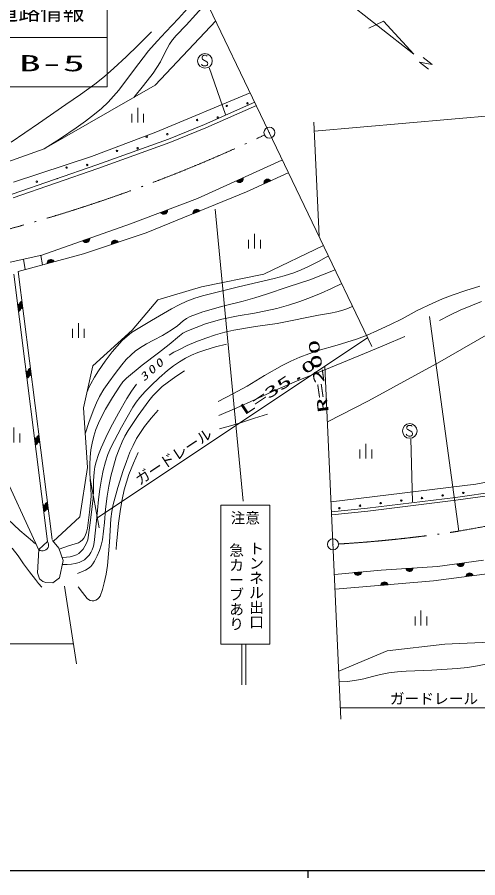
# Model space of a CAD drawing. Units: millimetres, scale not verified. Extents: x 65024 to 705024, y 2827 to 362827.
# Drawn here: x 353523 to 416105, y 186826 to 303655 of the extents above; entities that cross this region are included whole.
import ezdxf
from ezdxf.enums import TextEntityAlignment as Align

# ---------------------------------------------------------------- set-up
doc = ezdxf.new("R2010")
doc.units = ezdxf.units.MM
doc.header["$LTSCALE"] = 1000
doc.linetypes.add('LONG_DASHED_DOTTED', pattern=[15.25, 12, -1.5, 0.25, -1.5])
for name, color, linetype, lineweight in [('M-TTL-BAND', 7, 'Continuous', 25), ('S-BGD', 7, 'Continuous', 13), ('S-BGD-HTXT', 6, 'Continuous', 13), ('S-BMK', 2, 'LONG_DASHED_DOTTED', 13)]:
    doc.layers.add(name, color=color, linetype=linetype, lineweight=lineweight)
doc.styles.add('@ＭＳ ゴシック', font='')
doc.styles.add('ＭＳ ゴシック', font='')
doc.styles.get('@ＭＳ ゴシック').set_extended_font_data('@MS Gothic')
doc.styles.get('ＭＳ ゴシック').set_extended_font_data('MS Gothic')

# ---------------------------------------------------------------- blocks, each defined once
blk = doc.blocks.new('BUHIN6')
at = {"color": 2, "linetype": 'Continuous', "lineweight": 13}
for radius in [746, 22.5]:
    blk.add_circle((0, 0), radius, dxfattribs=at)
blk = doc.blocks.new('BUHIN10')
at = {"color": 7, "linetype": 'Continuous', "lineweight": 13}
blk.add_lwpolyline([(310, 645), (255, 705), (180, 740), (75, 760), (-80, 760), (-210, 725), (-320, 650), (-385, 540), (-390, 425), (-385, 350), (-345, 250), (-275, 195), (270, -120), (330, -210), (370, -335), (360, -455), (325, -550), (255, -640), (100, -685), (-130, -685), (-230, -670), (-325, -625), (-405, -550), (-475, -435)], dxfattribs=at)
blk.add_circle((0, 0), 995, dxfattribs=at)
blk = doc.blocks.new('BUHIN11')
at = {"color": 7, "linetype": 'Continuous', "lineweight": 13}
for p, q in [((-800, 205), (-800, -995)), ((0, 1000), (0, -1000)), ((800, 205), (800, -995))]:
    blk.add_line(p, q, dxfattribs=at)
blk = doc.blocks.new('BUHIN25')
at = {"color": 7, "linetype": 'Continuous', "lineweight": 13}
for p, q in [((2, 479), (122, -463)), ((181, -431), (67, 462)), ((134, 433), (238, -383)), ((294, -331), (202, 391)), ((272, 339), (348, -261)), ((395, -136), (348, 233))]:
    blk.add_line(p, q, dxfattribs=at)
blk.add_lwpolyline([(-63, 496), (56, 471), (160, 426), (281, 343), (355, 242), (407, 130), (426, -24), (404, -145), (358, -262), (262, -372), (172, -444), (63, -496)], close=True, dxfattribs=at)
blk = doc.blocks.new('BUHIN26')
at = {"color": 7, "linetype": 'Continuous', "lineweight": 13}
for p, q in [((-395, 136), (-348, -233)), ((-272, -339), (-348, 261)), ((-294, 331), (-202, -391)), ((-134, -433), (-238, 383)), ((-181, 431), (-67, -462)), ((-2, -479), (-122, 463))]:
    blk.add_line(p, q, dxfattribs=at)
blk.add_lwpolyline([(63, -496), (-56, -471), (-160, -426), (-282, -343), (-355, -242), (-407, -130), (-426, 24), (-404, 145), (-358, 262), (-261, 373), (-172, 444), (-63, 496)], close=True, dxfattribs=at)

msp = doc.modelspace()

# ---------------------------------------------------------------- linework, layer by layer
at = {"layer": 'M-TTL-BAND'}
for p, q in [((65024, 187826), (604024, 187826)), ((393024, 187827), (393024, 186826))]:
    msp.add_line(p, q, dxfattribs=at)
at = {"layer": 'S-BGD'}
for p, q in [((407408, 298640), (387748, 314083)), ((365736, 308004), (365736, 294181)), ((372261, 294422), (380511, 303150)), ((403307, 303133), (401286, 302178)), ((407408, 298640), (403307, 303133)), ((349265, 300885), (365736, 300885)), ((408701, 298180), (409915, 297226)), ((379605, 296839), (381803, 290425)), ((409915, 297226), (408203, 297553)), ((408203, 297553), (409426, 296602)), ((357193, 285795), (372261, 294422)), ((349265, 294181), (365736, 294181)), ((372344, 288035), (385194, 293398)), ((385807, 292121), (378951, 289079)), ((386023, 291670), (379146, 288618)), ((374080, 287101), (378951, 289079)), ((379146, 288618), (374258, 286634)), ((363611, 284753), (372344, 288035)), ((364334, 283593), (374080, 287101)), ((374258, 286634), (364501, 283121)), ((351472, 283747), (357193, 285795)), ((353024, 281260), (363611, 284753)), ((389489, 284236), (378030, 279040)), ((352824, 279612), (364334, 283593)), ((364501, 283121), (352965, 279132)), ((384218, 281777), (383353, 281385)), ((383402, 281338), (384221, 281710)), ((384213, 281637), (383464, 281298)), ((383531, 281259), (384193, 281560)), ((384693, 279928), (390333, 282548)), ((387060, 281234), (387806, 281581)), ((387739, 281619), (387079, 281312)), ((387107, 281394), (387656, 281649)), ((387523, 281656), (387185, 281499)), ((384164, 281478), (383613, 281228)), ((383746, 281220), (384085, 281374)), ((387868, 281541), (387052, 281162)), ((387056, 281095), (387917, 281495)), ((371057, 274376), (384693, 279928)), ((378030, 279040), (368925, 275620)), ((373944, 277438), (373055, 277104)), ((373100, 277054), (373943, 277371)), ((373930, 277299), (373160, 277010)), ((373224, 276967), (373905, 277223)), ((373871, 277143), (373304, 276931)), ((373436, 276913), (373785, 277044)), ((378244, 277437), (377411, 277098)), ((377411, 277031), (378291, 277389)), ((377422, 277170), (378184, 277480)), ((378118, 277521), (377445, 277247)), ((377477, 277327), (378037, 277555)), ((377905, 277569), (377560, 277428)), ((380405, 277593), (384221, 237967)), ((368925, 275620), (356875, 271356)), ((363369, 273587), (362473, 273270)), ((362518, 273220), (363366, 273520)), ((362527, 271546), (371057, 274376)), ((363352, 273448), (362576, 273174)), ((362639, 273130), (363325, 273373)), ((363290, 273294), (362719, 273092)), ((362851, 273072), (363202, 273197)), ((366321, 272871), (367223, 273170)), ((367180, 273221), (366326, 272938)), ((366341, 273009), (367122, 273268)), ((367060, 273313), (366369, 273084)), ((366406, 273162), (366981, 273353)), ((366849, 273375), (366496, 273258)), ((387050, 268789), (395143, 272679)), ((356875, 271356), (341063, 267891)), ((353644, 269147), (362527, 271546)), ((356743, 271327), (356947, 270039)), ((354381, 270809), (354611, 269408)), ((357611, 270283), (358528, 270531)), ((358487, 270585), (357618, 270350)), ((357638, 270420), (358432, 270634)), ((358373, 270683), (357670, 270493)), ((357712, 270569), (358296, 270727)), ((358166, 270757), (357807, 270660)), ((353047, 268751), (357660, 232463)), ((358263, 232752), (353644, 269147)), ((378581, 267056), (387050, 268789)), ((372628, 265267), (378581, 267056)), ((369148, 261149), (372628, 265267)), ((410957, 256884), (423867, 264339)), ((409563, 263029), (413515, 233884)), ((363782, 256314), (369148, 261149)), ((401156, 260156), (364424, 235714)), ((362524, 250615), (363782, 256314)), ((401274, 251565), (410957, 256884)), ((395683, 248724), (401274, 251565)), ((363055, 242537), (362524, 250615)), ((349310, 246806), (356509, 231200)), ((406986, 246429), (407238, 237846)), ((415822, 240271), (431577, 243275)), ((362026, 235844), (363055, 242537)), ((363434, 241024), (364683, 234323)), ((396172, 237879), (415822, 240271)), ((413075, 238467), (420759, 239570)), ((401098, 236986), (413075, 238467)), ((420824, 239175), (413128, 238071)), ((387843, 237416), (381208, 237416)), ((381208, 237416), (381208, 218523)), ((387843, 218523), (387843, 237416)), ((413128, 238071), (401143, 236588)), ((396234, 236496), (401098, 236986)), ((401143, 236588), (396252, 236096)), ((358406, 232494), (362026, 235844)), ((359169, 231567), (358332, 232629)), ((356462, 231373), (356298, 228217)), ((356462, 231373), (357660, 232463)), ((359782, 229907), (359169, 231567)), ((359259, 227544), (359782, 229907)), ((410646, 229068), (402996, 228586)), ((416900, 229934), (410646, 229068)), ((414252, 229504), (413311, 229373)), ((413344, 229315), (414236, 229438)), ((414207, 229371), (413393, 229259)), ((413446, 229203), (414166, 229303)), ((414116, 229232), (413516, 229149)), ((413641, 229104), (414010, 229155)), ((356298, 228217), (356552, 227410)), ((402996, 228586), (396646, 228009)), ((400300, 228279), (399354, 228193)), ((399384, 228133), (400281, 228214)), ((400249, 228148), (399430, 228074)), ((399480, 228016), (400205, 228082)), ((400151, 228014), (399548, 227959)), ((399671, 227908), (400042, 227941)), ((407299, 228794), (406351, 228735)), ((406380, 228674), (407278, 228730)), ((407245, 228666), (406424, 228614)), ((406473, 228555), (407199, 228600)), ((407143, 228534), (406539, 228496)), ((406660, 228441), (407032, 228465)), ((410069, 227143), (419883, 228442)), ((414497, 227792), (415438, 227917)), ((415405, 227976), (414513, 227858)), ((414542, 227924), (415358, 228032)), ((415305, 228088), (414584, 227993)), ((414635, 228063), (415235, 228142)), ((415110, 228189), (414741, 228140)), ((356552, 227410), (357016, 227036)), ((357016, 227036), (357419, 226901)), ((357419, 226901), (358377, 226886)), ((358377, 226886), (359259, 227544)), ((396742, 225989), (410069, 227143)), ((402927, 226587), (403873, 226669)), ((403843, 226729), (402946, 226652)), ((402978, 226717), (403798, 226788)), ((403747, 226846), (403023, 226784)), ((403077, 226851), (403680, 226903)), ((403557, 226955), (403186, 226923)), ((381208, 218523), (387843, 218523)), ((384050, 218523), (384050, 213017)), ((384606, 218523), (384606, 213017)), ((411624, 218561), (403774, 217655)), ((428812, 219276), (411624, 218561)), ((403774, 217655), (397209, 214854))]:
    msp.add_line(p, q, dxfattribs=at)
for points in [[(357193, 285795), (359388, 287184), (361557, 288629), (362805, 289527), (364018, 290474), (364962, 291281), (365874, 292139), (366626, 292928), (367333, 293756), (369326, 296432), (371366, 299072), (372522, 300395), (373730, 301688), (375419, 303465), (377061, 305279), (377841, 306176), (378621, 307086)], [(369357, 292759), (370702, 294392), (372007, 296070), (372517, 296824), (372980, 297618), (373562, 298825), (374194, 299995), (374633, 300593), (375129, 301166), (376494, 302577), (377809, 304024), (378543, 304881), (379264, 305747)], [(352716, 286702), (356440, 289224), (360138, 291801), (362113, 293156), (364053, 294560), (365369, 295617), (366647, 296720), (368329, 298272), (369971, 299867), (370877, 300770), (371780, 301676)], [(395827, 271253), (394481, 270499), (393104, 269796), (392112, 269356), (391096, 268972), (389784, 268554), (388441, 268189), (383577, 267045), (378720, 265846), (377645, 265504), (376583, 265103), (375535, 264622), (374510, 264086), (371762, 262483), (369056, 260835), (368417, 260326), (367808, 259763), (367091, 259006), (366421, 258211), (365476, 256961), (364574, 255666), (364021, 254800), (363517, 253898), (363255, 253364), (363009, 252811)], [(396740, 269352), (395026, 268659), (393282, 268019), (390330, 267074), (387397, 266072), (385822, 265554), (384231, 265094), (381479, 264406), (378742, 263659), (377867, 263364), (377016, 263014), (376538, 262752), (376092, 262438), (375294, 261772), (374461, 261155), (373279, 260455), (372057, 259802), (371082, 259293), (370140, 258734), (369552, 258309), (369000, 257834), (368341, 257173), (367718, 256463), (366817, 255302), (365965, 254108), (365314, 253148), (364717, 252160), (364296, 251312), (363929, 250436), (363319, 248783), (362754, 247117)], [(397620, 267520), (396242, 266821), (394830, 266172), (393384, 265593), (391916, 265069), (390376, 264571), (388820, 264131), (387304, 263779), (385766, 263484), (383531, 263097), (381310, 262651), (380209, 262366), (379114, 262020), (377833, 261553), (376574, 261030), (376048, 260750), (375553, 260418), (374150, 259239), (372704, 258101), (370516, 256410), (368357, 254664), (367883, 254145), (367448, 253578), (366459, 252029), (365516, 250441), (365007, 249514), (364553, 248560), (364215, 247682), (363931, 246774), (363707, 245850), (363540, 244903), (363426, 243919), (363371, 242920), (363377, 241909), (363444, 240888), (363537, 239752), (363570, 238608), (363343, 236455), (363054, 234296), (362935, 233759), (362756, 233235), (362599, 232940), (362398, 232686), (362139, 232477), (361830, 232308), (360503, 231878), (359220, 231444)], [(380850, 251493), (382810, 252512), (384750, 253589), (387127, 255011), (389541, 256385), (390723, 256972), (391931, 257505), (393153, 257976), (394404, 258394), (397013, 259153), (399605, 259969), (401055, 260512), (402485, 261111), (404162, 261892), (405814, 262728), (407886, 263817), (409992, 264855), (411292, 265418), (412625, 265928), (414481, 266556), (416364, 267129)], [(399104, 264429), (398454, 264123), (397784, 263875), (396947, 263653), (396091, 263489), (394469, 263228), (392868, 262911), (390863, 262461), (388847, 262072), (385908, 261657), (382974, 261182), (381713, 260886), (380464, 260531), (379135, 260088), (377813, 259584), (376634, 259078), (375482, 258518), (374822, 258162), (374167, 257779)], [(410902, 262498), (412287, 263207), (413700, 263862), (416602, 265059)], [(380935, 249603), (383359, 250635), (385772, 251726), (388605, 253004), (391461, 254226), (396087, 256094), (400713, 257987), (403444, 259153), (406182, 260295)], [(381947, 259264), (380469, 258899), (379000, 258474), (378087, 258148), (377196, 257766), (376376, 257350), (375586, 256883), (374758, 256312), (373963, 255692), (372830, 254705), (371724, 253662), (370933, 252862), (370190, 252025), (369696, 251389), (369245, 250710), (367714, 247995), (366241, 245258), (365860, 244281), (365532, 243273), (365218, 242114), (364961, 240932), (364734, 239571), (364566, 238202), (364301, 235292), (363973, 232363), (363875, 231852), (363717, 231350), (363534, 230972), (363290, 230612), (362998, 230287), (362666, 230010), (362312, 229794), (361926, 229629), (361421, 229492), (360884, 229410), (360298, 229367), (359704, 229345)], [(376265, 255638), (375057, 254864), (373883, 254041), (373208, 253500), (372568, 252910), (371972, 252260), (371418, 251567), (369973, 249563), (368585, 247536), (368157, 246796), (367776, 246017), (367357, 245013), (366990, 243976), (366597, 242672), (366263, 241355), (365986, 240007), (365767, 238646), (365543, 236863), (365379, 235068), (365270, 233885), (365100, 232698), (364926, 231965), (364692, 231245), (364400, 230526), (364048, 229822), (363802, 229442), (363508, 229097), (363187, 228830), (362826, 228609), (362277, 228356), (361699, 228137)], [(369729, 253846), (369062, 252887), (368439, 251884), (367303, 249911), (366219, 247907), (365557, 246576), (364948, 245215), (364574, 244273), (364255, 243305), (364087, 242610), (363978, 241904), (363900, 240708), (363882, 239492), (363834, 238365), (363726, 237250), (363448, 234994), (363109, 232728), (362951, 232272), (362731, 231824), (362482, 231448), (362187, 231114), (361898, 230871), (361571, 230677), (361162, 230518), (360727, 230415), (360221, 230344), (359704, 230296)], [(372699, 250319), (371739, 249217), (370821, 248072), (370266, 247279), (369754, 246443), (369269, 245532), (368835, 244586), (368357, 243359), (367936, 242111), (367218, 239829), (366555, 237522), (366368, 236554), (366239, 235564), (366055, 232391), (365812, 229224), (365615, 228043), (365360, 226877), (365104, 225981), (364775, 225060), (364630, 224834), (364435, 224643), (364204, 224513), (363944, 224438), (363688, 224423), (363447, 224469), (363219, 224587), (363019, 224761), (362418, 225570), (361819, 226323)], [(381017, 247785), (382522, 248179), (384020, 248633), (385770, 249224), (387538, 249777)], [(369979, 244577), (369318, 243097), (368710, 241588), (368361, 240548), (368069, 239489), (367781, 238188), (367552, 236875), (367296, 234961), (367101, 233042), (367028, 232226), (366957, 231401)], [(352233, 235513), (353888, 233994), (355590, 232515), (355837, 232312), (356092, 232103)], [(352840, 231561), (353638, 230521), (354400, 229427), (355178, 228349), (355998, 227314), (356424, 226800), (356860, 226281)], [(356462, 231373), (356633, 231276), (356811, 231224), (357047, 231199), (357245, 231247), (357426, 231330), (357612, 231499), (357712, 231672), (357778, 231864), (357775, 232102), (357738, 232281), (357660, 232463)], [(397275, 213407), (398342, 213478), (399410, 213609), (400611, 213857), (401803, 214164), (402899, 214440), (404006, 214657), (405175, 214804), (406363, 214892), (409841, 215033), (413309, 215234), (414692, 215386), (416076, 215599), (417410, 215866), (418729, 216192), (420341, 216662), (421937, 217190), (424565, 218150), (427178, 219168), (427234, 219190), (427289, 219212)]]:
    msp.add_lwpolyline(points, dxfattribs=at)
for points in [[(384215, 281844), (384226, 281723), (384214, 281611), (384171, 281470), (384095, 281370), (384004, 281287), (383863, 281223), (383740, 281209), (383615, 281218), (383481, 281278), (383386, 281342), (383304, 281431)], [(387059, 281027), (387047, 281149), (387058, 281261), (387100, 281402), (387175, 281503), (387266, 281586), (387406, 281652), (387529, 281667), (387654, 281659), (387788, 281600), (387884, 281537), (387966, 281449)], [(373946, 277505), (373949, 277384), (373929, 277272), (373876, 277135), (373795, 277040), (373698, 276964), (373553, 276909), (373430, 276903), (373305, 276920), (373175, 276989), (373085, 277059), (373009, 277154)], [(377412, 276963), (377405, 277085), (377422, 277197), (377471, 277336), (377550, 277433), (377645, 277512), (377788, 277570), (377911, 277580), (378036, 277566), (378167, 277500), (378260, 277433), (378338, 277340)], [(363372, 273654), (363372, 273533), (363350, 273422), (363295, 273285), (363212, 273192), (363113, 273117), (362967, 273066), (362844, 273062), (362720, 273082), (362592, 273153), (362503, 273225), (362429, 273321)], [(366317, 272803), (366319, 272925), (366343, 273036), (366401, 273171), (366486, 273262), (366586, 273335), (366733, 273384), (366857, 273385), (366980, 273363), (367107, 273289), (367195, 273216), (367267, 273118)], [(357603, 270216), (357611, 270338), (357642, 270447), (357707, 270578), (357798, 270665), (357901, 270732), (358051, 270772), (358174, 270767), (358296, 270737), (358419, 270657), (358502, 270578), (358568, 270477)], [(414268, 229569), (414244, 229450), (414201, 229345), (414119, 229223), (414019, 229148), (413907, 229095), (413754, 229074), (413632, 229095), (413515, 229139), (413403, 229235), (413331, 229323), (413278, 229432)], [(400319, 228343), (400290, 228225), (400241, 228123), (400154, 228004), (400050, 227935), (399936, 227887), (399782, 227873), (399662, 227899), (399547, 227949), (399440, 228050), (399371, 228141), (399323, 228253)], [(407320, 228858), (407288, 228741), (407236, 228640), (407146, 228524), (407040, 228457), (406925, 228413), (406770, 228403), (406651, 228433), (406537, 228486), (406433, 228590), (406367, 228683), (406322, 228796)], [(414480, 227727), (414505, 227846), (414549, 227950), (414631, 228072), (414732, 228146), (414844, 228199), (414997, 228219), (415119, 228197), (415236, 228152), (415347, 228056), (415419, 227967), (415471, 227858)], [(402907, 226523), (402937, 226641), (402986, 226743), (403074, 226861), (403178, 226930), (403292, 226978), (403446, 226991), (403567, 226964), (403681, 226913), (403788, 226812), (403856, 226720), (403904, 226609)]]:
    msp.add_lwpolyline(points, close=True, dxfattribs=at)
for centre in [(382003, 291616), (384810, 291961), (377964, 289696), (380771, 290041), (371118, 287432), (373925, 287776), (367079, 285512), (369886, 285856), (360232, 283248), (363040, 283592), (356193, 281328), (408521, 238381), (411328, 238727), (414135, 239074), (400100, 237341), (402907, 237687), (405714, 238034), (397292, 236994)]:
    msp.add_circle(centre, 99.5, dxfattribs=at)
msp.add_arc((359001, 281672), 99.5, 65.64265, 152.51455, dxfattribs=at)
at = {"layer": 'S-BGD-HTXT'}
for p, q in [((374102, 316497), (401725, 258971)), ((393905, 288165), (487520, 296503)), ((393849, 289402), (394547, 273919)), ((395342, 256287), (397503, 208338)), ((359962, 226414), (361569, 215874)), ((331706, 218568), (361158, 218568)), ((397433, 209900), (432108, 209900))]:
    msp.add_line(p, q, dxfattribs=at)
at = {"layer": 'S-BMK'}
for centre, radius, start, end in [((298606, 474740), 206957, 282.32437, 295.31967), ((325204, 732379), 506256, 280.04601, 284.62318), ((386266, 411359), 179555, 273.48528, 278.72902)]:
    msp.add_arc(centre, radius, start, end, dxfattribs=at)

# ---------------------------------------------------------------- block references
at = {"layer": 'S-BGD'}
for name, p in [('BUHIN10', (379037, 297726)), ('BUHIN11', (369905, 290350)), ('BUHIN11', (385769, 273234)), ('BUHIN25', (353624, 264215)), ('BUHIN26', (354221, 264598)), ('BUHIN11', (361834, 261128)), ('BUHIN26', (355376, 255499)), ('BUHIN25', (354777, 255143)), ('BUHIN11', (353068, 246934)), ('BUHIN10', (406861, 247484)), ('BUHIN25', (355930, 246071)), ('BUHIN26', (356531, 246400)), ('BUHIN11', (400898, 244750)), ('BUHIN25', (357084, 236999)), ('BUHIN26', (357686, 237302)), ('BUHIN11', (408377, 222092))]:
    msp.add_blockref(name, p, dxfattribs=at)
at = {"layer": 'S-BMK'}
for p in [(387792, 287986), (396432, 232092)]:
    msp.add_blockref('BUHIN6', p, dxfattribs=at)

# ---------------------------------------------------------------- texts
at = {"layer": 'S-BGD', "style": 'ＭＳ ゴシック'}
for s, height, p in [('道路情報', 2199, (350673, 302594)), ('注意', 1466, (382521, 234492))]:
    msp.add_text(s, height=height, dxfattribs=at).set_placement(p, align=Align.BOTTOM_LEFT)
at = {"layer": 'S-BGD', "style": 'ＭＳ ゴシック', "width": 2}
msp.add_text('B-5', height=2199, dxfattribs=at).set_placement((353740, 295653), align=Align.BOTTOM_LEFT)
for s, rotation, p in [('R=200', 98.1, (396303, 250147)), ('L=35.0', 33.7, (384600, 249180))]:
    msp.add_text(s, height=1466, rotation=rotation, dxfattribs=at).set_placement(p, align=Align.BOTTOM_LEFT)
at = {"layer": 'S-BGD'}
for s, rotation, style, p in [('ガードレール', 33.7, 'ＭＳ ゴシック', (370423, 239711)), ('急カーブあり', 270, '@ＭＳ ゴシック', (382134, 232297)), ('トンネル出口', 270, '@ＭＳ ゴシック', (384846, 232555))]:
    msp.add_text(s, height=1466, rotation=rotation, dxfattribs=dict(at, style=style)).set_placement(p, align=Align.BOTTOM_LEFT)
at = {"layer": 'S-BGD', "insert": (370759, 254142), "char_height": 1100, "attachment_point": 7, "rotation": 41.3, "style": 'ＭＳ ゴシック'}
msp.add_mtext('\\T1.33;\\W1.35;\\Q15;300', dxfattribs=at)
at = {"layer": 'S-BGD-HTXT', "style": 'ＭＳ ゴシック'}
msp.add_text('ガードレール', height=1466, dxfattribs=at).set_placement((404153, 209964), align=Align.BOTTOM_LEFT)

doc.saveas('drawing.dxf')
